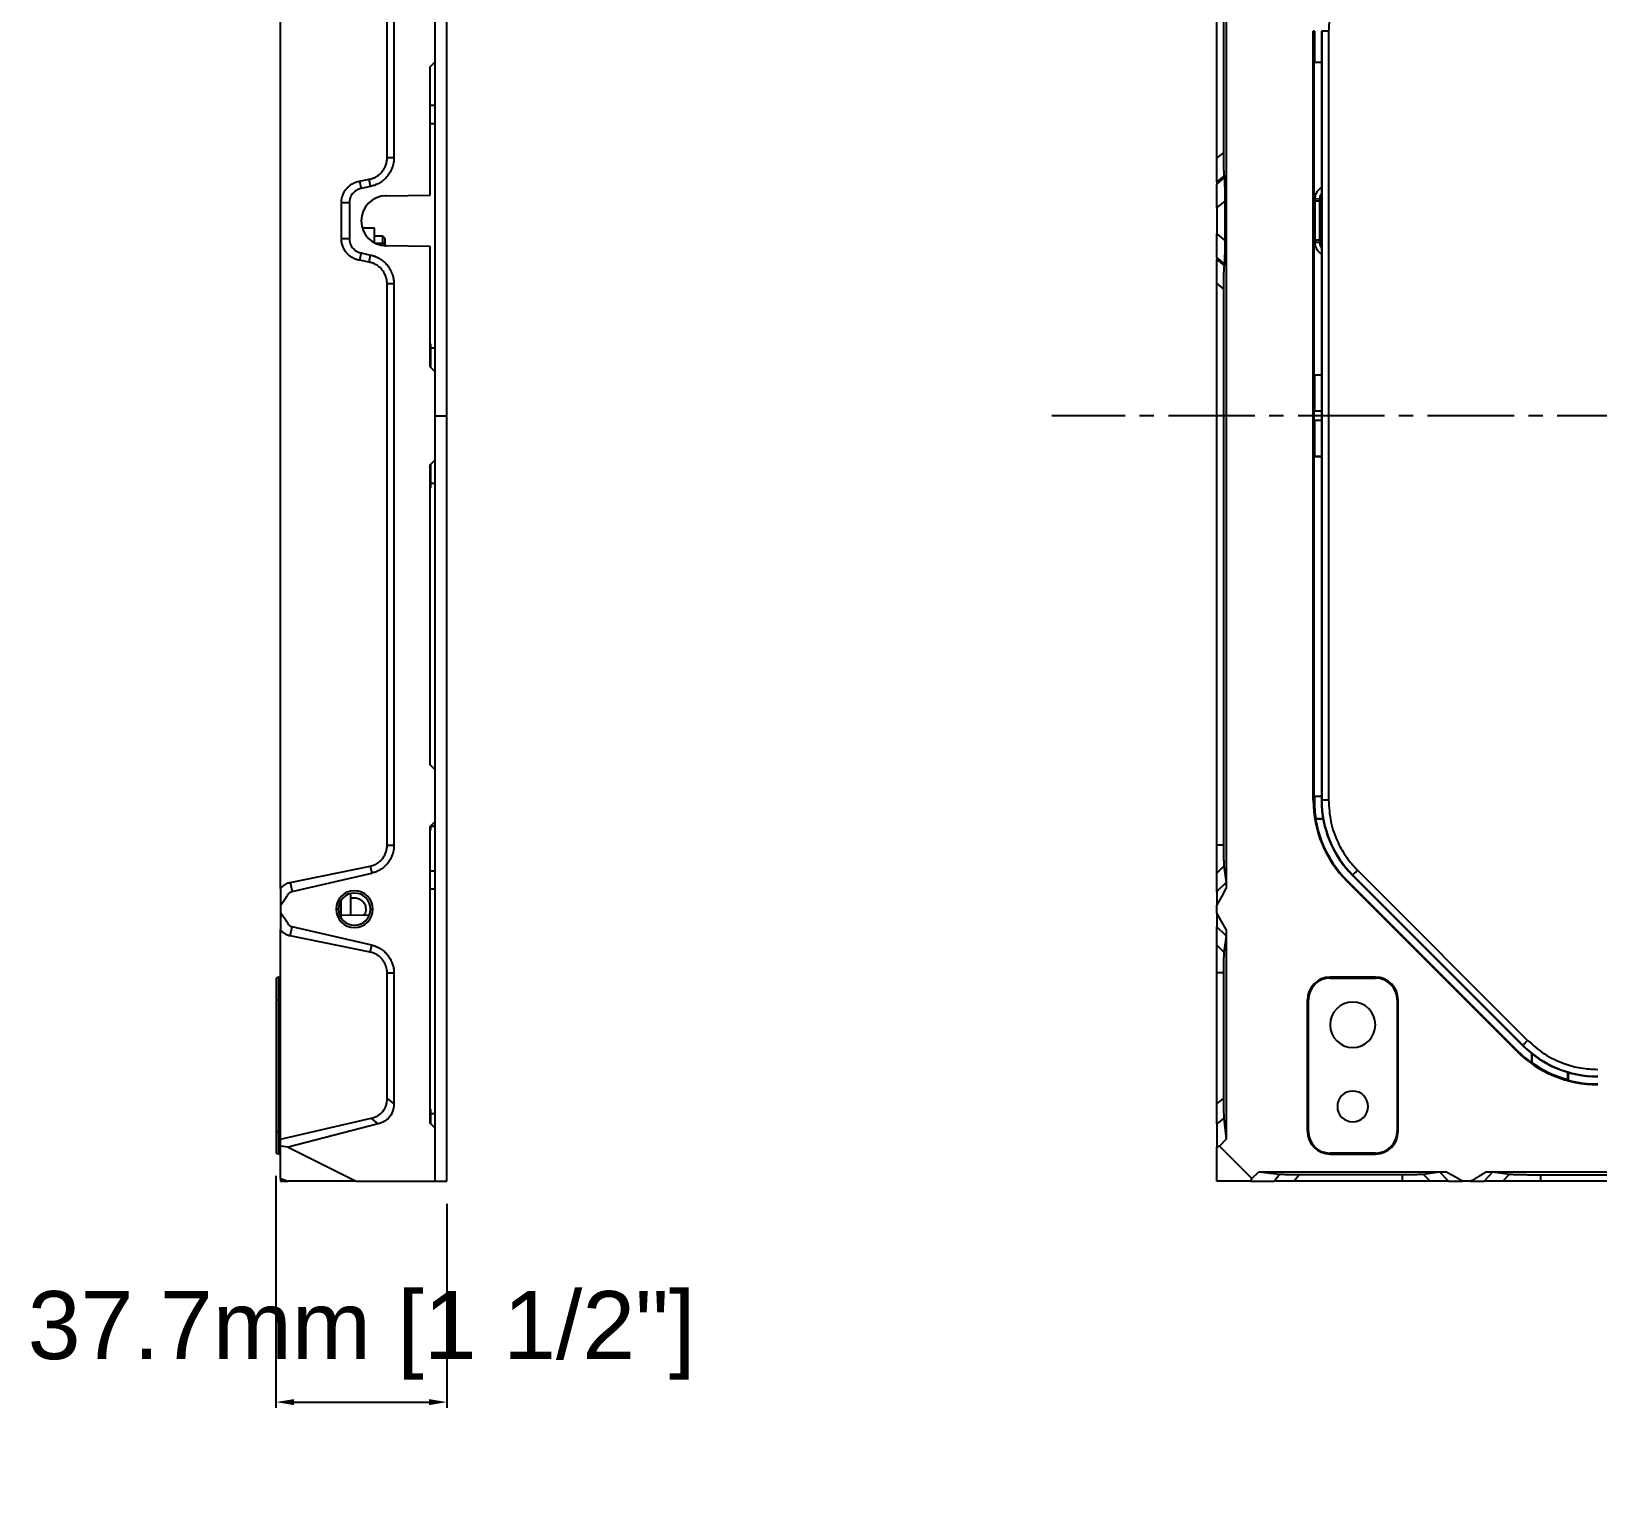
# Model space of a CAD drawing. Header units: millimetres. Extents: x 9226 to 36041, y 16031 to 21779.
# Drawn here: x 10779.2 to 11124.6, y 16845.8 to 17168.2 of the extents above; entities that cross this region are included whole.
import ezdxf

# ---------------------------------------------------------------- set-up
doc = ezdxf.new("R2010")
doc.units = ezdxf.units.MM
doc.linetypes.add('CENTER2', pattern=[28.575, 19.05, -3.175, 3.175, -3.175])
doc.styles.get("Standard").update_dxf_attribs({"font": 'arial.ttf'})
doc.dimstyles.new('ISO-15', dxfattribs={"dimtxt": 15, "dimasz": 4, "dimexe": 1.25, "dimexo": 5, "dimgap": 5, "dimtad": 1, "dimtoh": 1, "dimdec": 1, "dimdsep": 46, "dimtxsty": 'Standard', "dimcen": 2.5, "dimadec": 0, "dimazin": 0, "dimtfac": 1, "dimtdec": 1, "dimtmove": 0, "dimatfit": 3, "dimfxl": 1, "dimarcsym": 0})

# ---------------------------------------------------------------- blocks, each defined once
blk = doc.blocks.new('*U168')
at = {"color": 0, "linetype": 'CENTER2', "transparency": 16777216}
blk.add_line((243.77, 0), (-429.61, 0), dxfattribs=at)
blk = doc.blocks.new('*D290')
at = {"color": 0, "lineweight": -2, "transparency": 16777216}
for p, q in [((10833.15, 16915.89), (10833.15, 16864.75)), ((10870.85, 16909.68), (10870.85, 16864.75)), ((10837.15, 16866), (10866.85, 16866))]:
    blk.add_line(p, q, dxfattribs=at)
at = {"color": 0, "transparency": 16777216}
for points in [[(10837.15, 16866.66), (10837.15, 16865.33), (10833.15, 16866)], [(10866.85, 16866.66), (10866.85, 16865.33), (10870.85, 16866)]]:
    blk.add_solid(points, dxfattribs=at)
at = {"layer": 'Defpoints', "color": 0, "transparency": 16777216}
for p in [(10833.15, 16920.89), (10870.85, 16914.68), (10870.85, 16866)]:
    blk.add_point(p, dxfattribs=at)
at = {"color": 0, "lineweight": -3, "transparency": 16777216, "insert": (10852, 16880.71), "char_height": 15, "attachment_point": 5}
blk.add_mtext('37.7mm [1 1/2"]', dxfattribs=at)

msp = doc.modelspace()

# ---------------------------------------------------------------- linework, layer by layer
at = {"color": 7, "linetype": 'Continuous', "lineweight": -3}
for p, q in [((10868.253, 17083.426), (10868.253, 17252.176)), ((10870.853, 17083.426), (10870.853, 17252.176)), ((10834.153, 16979.205), (10834.153, 17187.646)), ((11042.669, 17187.646), (11042.669, 16979.205)), ((10857.653, 17140.347), (10857.653, 17178.11)), ((10859.153, 17178.11), (10859.153, 17140.347)), ((11040.553, 17140.191), (11040.553, 17178.11)), ((11042.053, 17178.11), (11042.053, 17141.402)), ((10868.253, 17161.476), (10868.253, 17172.876)), ((11061.853, 16998.673), (11061.853, 17168.178)), ((11062.091, 17168.178), (11061.853, 17168.178)), ((11062.091, 17168.178), (11062.091, 17161.301)), ((11063.719, 17168.178), (11063.645, 17168.178)), ((11063.645, 17168.178), (11063.645, 17131.426)), ((11065.219, 17168.178), (11063.719, 17168.178)), ((11063.719, 17168.178), (11063.719, 16998.673)), ((11065.219, 17168.178), (11065.219, 16998.673)), ((10867.153, 17160.376), (10868.253, 17161.476)), ((10867.153, 17132.095), (10867.153, 17160.376)), ((11062.003, 17161.301), (11062.003, 17092.443)), ((11063.645, 17161.301), (11062.003, 17161.301)), ((10868.253, 17151.801), (10867.153, 17151.801)), ((10868.253, 17147.801), (10867.153, 17147.801)), ((10857.653, 17140.347), (10859.153, 17140.347)), ((11040.553, 17140.191), (11042.053, 17141.402)), ((11042.166, 17136.309), (11040.553, 17135.007)), ((11042.166, 17136.309), (11042.227, 17135.864)), ((10851.549, 17135.152), (10853.665, 17135.552)), ((10851.549, 17135.152), (10851.899, 17133.529)), ((10854.003, 17133.983), (10851.899, 17133.529)), ((10854.003, 17133.983), (10853.665, 17135.552)), ((11040.553, 17134.513), (11042.227, 17135.864)), ((11040.553, 17135.007), (11040.553, 17134.513)), ((10849.325, 17130.356), (10847.561, 17130.356)), ((10847.561, 17122.495), (10847.561, 17130.356)), ((10849.325, 17130.356), (10849.325, 17122.495)), ((10857.453, 17131.926), (10857.261, 17131.922)), ((10857.453, 17131.926), (10867.153, 17132.095)), ((11042.34, 17130.771), (11040.553, 17129.329)), ((11040.553, 17129.329), (11040.553, 17123.522)), ((11042.34, 17130.771), (11042.34, 17122.08)), ((11063.252, 17131.218), (11062.252, 17131.214)), ((11062.253, 17130.718), (11062.252, 17131.214)), ((11062.253, 17122.133), (11062.253, 17130.718)), ((11063.253, 17130.718), (11062.253, 17130.718)), ((11063.252, 17131.218), (11063.253, 17130.718)), ((11063.253, 17130.718), (11063.253, 17122.133)), ((11063.358, 17121.609), (11063.358, 17131.242)), ((11063.645, 17131.426), (11063.558, 17131.252)), ((11063.558, 17131.252), (11063.558, 17121.599)), ((10847.561, 17122.495), (10849.325, 17122.495)), ((10854.903, 17124.795), (10852.186, 17124.843)), ((10854.903, 17124.717), (10852.21, 17124.764)), ((10854.903, 17124.717), (10854.903, 17124.795)), ((10854.903, 17121.552), (10854.903, 17124.717)), ((10856.703, 17123.026), (10854.903, 17123.026)), ((10857.203, 17122.526), (10856.703, 17123.026)), ((10856.703, 17121.426), (10856.703, 17123.026)), ((10857.203, 17121.426), (10857.203, 17122.526)), ((11040.553, 17123.522), (11042.34, 17122.08)), ((10851.899, 17119.322), (10851.549, 17117.699)), ((10851.899, 17119.322), (10854.003, 17118.868)), ((10853.665, 17117.299), (10854.003, 17118.868)), ((10856.703, 17120.977), (10856.703, 17121.426)), ((10857.203, 17121.426), (10856.703, 17121.426)), ((10857.203, 17120.934), (10857.203, 17121.426)), ((10857.261, 17120.929), (10857.453, 17120.926)), ((10867.153, 17120.756), (10857.453, 17120.926)), ((10867.153, 17094.226), (10867.153, 17120.756)), ((11062.252, 17121.637), (11062.253, 17122.133)), ((11063.253, 17122.133), (11062.253, 17122.133)), ((11063.558, 17121.599), (11063.645, 17121.426)), ((11063.645, 17121.426), (11063.645, 16998.673)), ((10853.665, 17117.299), (10851.549, 17117.699)), ((11042.227, 17116.987), (11040.553, 17118.338)), ((11040.553, 17118.338), (11040.553, 17117.844)), ((11040.553, 17117.844), (11042.166, 17116.542)), ((11042.227, 17116.987), (11042.166, 17116.542)), ((10857.653, 16988.741), (10857.653, 17112.504)), ((10859.153, 17112.504), (10857.653, 17112.504)), ((10859.153, 17112.504), (10859.153, 16988.741)), ((11042.053, 17111.449), (11040.553, 17112.66)), ((11040.553, 16988.741), (11040.553, 17112.66)), ((11042.053, 17111.449), (11042.053, 16988.741)), ((10867.253, 17099.301), (10867.153, 17099.301)), ((10867.253, 17094.126), (10867.253, 17099.301)), ((10868.253, 17098.301), (10867.253, 17098.301)), ((10868.253, 17093.126), (10867.153, 17094.226)), ((10868.253, 17073.726), (10868.253, 17093.126)), ((11062.091, 17092.356), (11062.003, 17092.443)), ((11062.003, 17092.443), (11063.645, 17092.443)), ((11062.091, 17092.356), (11062.091, 17084.426)), ((11063.645, 17092.356), (11062.091, 17092.356)), ((11062.003, 17084.426), (11062.003, 17082.426)), ((11063.645, 17084.426), (11062.003, 17084.426)), ((10868.253, 17083.426), (10870.853, 17083.426)), ((10868.253, 16914.676), (10868.253, 17083.426)), ((10870.853, 16914.676), (10870.853, 17083.426)), ((11062.003, 17082.426), (11063.645, 17082.426)), ((11062.091, 17082.426), (11062.091, 17074.495)), ((11062.003, 17074.408), (11062.091, 17074.495)), ((11062.003, 17074.408), (11062.003, 16999.568)), ((11063.645, 17074.408), (11062.003, 17074.408)), ((11062.091, 17074.495), (11063.645, 17074.495)), ((10867.153, 17072.626), (10868.253, 17073.726)), ((10867.153, 17006.476), (10867.153, 17072.626)), ((10867.253, 17072.551), (10867.253, 17072.726)), ((10867.253, 17067.551), (10867.253, 17072.551)), ((10867.153, 17067.551), (10867.253, 17067.551)), ((10867.253, 17068.551), (10868.253, 17068.551)), ((10868.253, 17005.376), (10867.153, 17006.476)), ((10868.253, 16993.976), (10868.253, 17005.376)), ((11061.853, 16998.673), (11062.091, 16998.673)), ((11062.091, 16999.481), (11062.003, 16999.568)), ((11062.003, 16999.568), (11063.645, 16999.568)), ((11062.091, 16999.481), (11062.091, 16998.673)), ((11063.645, 16999.481), (11062.091, 16999.481)), ((11063.719, 16998.673), (11063.645, 16998.673)), ((11065.219, 16998.673), (11063.719, 16998.673)), ((11064.014, 16994.533), (11062.348, 16994.533)), ((11062.422, 16994.62), (11063.998, 16994.62)), ((10867.153, 16992.876), (10868.253, 16993.976)), ((10867.153, 16927.476), (10867.153, 16992.876)), ((10867.153, 16992.051), (10867.253, 16992.051)), ((10867.253, 16992.051), (10867.253, 16992.976)), ((10867.253, 16992.852), (10868.253, 16992.957)), ((10867.328, 16993.051), (10868.253, 16993.051)), ((10857.653, 16988.741), (10859.153, 16988.741)), ((11042.053, 16988.741), (11040.553, 16988.741)), ((10836.257, 16980.576), (10853.908, 16984.159)), ((10853.908, 16984.159), (10854.266, 16982.602)), ((11042.151, 16984.159), (11040.553, 16982.602)), ((11042.151, 16984.159), (11042.613, 16980.576)), ((10836.257, 16980.576), (10836.719, 16978.569)), ((10836.719, 16978.569), (10854.266, 16982.602)), ((10868.253, 16983.051), (10867.153, 16983.051)), ((11040.553, 16978.569), (11040.553, 16982.602)), ((11042.613, 16980.576), (11040.553, 16978.569)), ((11069.34, 16980.96), (11069.234, 16980.854)), ((11106.731, 16943.356), (11069.234, 16980.854)), ((11069.34, 16980.96), (11106.838, 16943.463)), ((11070.501, 16982.121), (11070.554, 16982.173)), ((11070.501, 16982.121), (11107.998, 16944.623)), ((11070.554, 16982.173), (11108.051, 16944.676)), ((11071.614, 16983.234), (11109.111, 16945.736)), ((10834.153, 16979.205), (10834.153, 16975.463)), ((10849.653, 16973.309), (10849.653, 16978.134)), ((10868.253, 16979.051), (10867.153, 16979.051)), ((10834.153, 16975.463), (10834.153, 16973.888)), ((10834.153, 16973.888), (10834.153, 16970.146)), ((10846.903, 16974.676), (10846.403, 16974.676)), ((10847.453, 16976.574), (10847.453, 16972.777)), ((10854.003, 16974.676), (10854.503, 16974.676)), ((11040.553, 16973.888), (11040.553, 16975.463)), ((10836.257, 16968.775), (10836.719, 16970.783)), ((10854.266, 16966.749), (10836.719, 16970.783)), ((10853.699, 16973.238), (10847.453, 16973.347)), ((11042.613, 16968.775), (11040.553, 16970.783)), ((11040.553, 16966.749), (11040.553, 16970.783)), ((10834.153, 16923.97), (10834.153, 16970.146)), ((10853.908, 16965.192), (10836.257, 16968.775)), ((10853.908, 16965.192), (10854.266, 16966.749)), ((11042.151, 16965.192), (11040.553, 16966.749)), ((11042.613, 16968.775), (11042.151, 16965.192)), ((11042.669, 16970.146), (11042.669, 16923.97)), ((10857.653, 16960.61), (10859.153, 16960.61)), ((10857.653, 16932.938), (10857.653, 16960.61)), ((10859.153, 16960.61), (10859.153, 16931.774)), ((11042.053, 16960.61), (11040.553, 16960.61)), ((11040.553, 16931.774), (11040.553, 16960.61)), ((11042.053, 16960.61), (11042.053, 16932.938)), ((10833.153, 16959.456), (10833.153, 16954.676)), ((10833.731, 16959.639), (10834.153, 16959.676)), ((10833.731, 16959.639), (10833.731, 16954.676)), ((11075.553, 16959.676), (11065.553, 16959.676)), ((11065.553, 16959.639), (11065.553, 16959.676)), ((11065.553, 16959.639), (11075.553, 16959.639)), ((11065.553, 16959.456), (11065.553, 16959.639)), ((11065.553, 16959.456), (11075.553, 16959.456)), ((11075.553, 16959.639), (11075.553, 16959.676)), ((11075.553, 16959.456), (11075.553, 16959.639)), ((10833.153, 16954.676), (10833.731, 16954.676)), ((10833.153, 16954.676), (10833.153, 16925.676)), ((10833.731, 16954.676), (10833.731, 16925.676)), ((10833.731, 16954.676), (10834.153, 16954.676)), ((11060.553, 16954.676), (11060.553, 16925.676)), ((11060.59, 16954.676), (11060.553, 16954.676)), ((11060.59, 16925.676), (11060.59, 16954.676)), ((11060.59, 16954.676), (11060.772, 16954.676)), ((11060.772, 16925.676), (11060.772, 16954.676)), ((11080.334, 16954.676), (11080.516, 16954.676)), ((11080.334, 16954.676), (11080.334, 16925.676)), ((11080.516, 16954.676), (11080.516, 16925.676)), ((11080.516, 16954.676), (11080.553, 16954.676)), ((11080.553, 16925.676), (11080.553, 16954.676)), ((11106.838, 16943.463), (11106.731, 16943.356)), ((11108.051, 16944.676), (11107.998, 16944.623)), ((11110.035, 16940.76), (11110.035, 16942.811)), ((11110.123, 16940.805), (11110.123, 16942.742)), ((11117.983, 16937.092), (11117.983, 16938.707)), ((11118.071, 16938.682), (11118.071, 16936.978)), ((10857.653, 16932.938), (10859.153, 16931.774)), ((11040.553, 16931.774), (11042.053, 16932.938)), ((10867.253, 16930.551), (10867.153, 16930.551)), ((10867.253, 16927.376), (10867.253, 16930.551)), ((10868.253, 16929.551), (10867.253, 16929.551)), ((10833.153, 16925.676), (10833.153, 16920.895)), ((10833.153, 16925.676), (10833.731, 16925.676)), ((10833.731, 16925.676), (10833.731, 16920.712)), ((10833.731, 16925.676), (10834.153, 16925.676)), ((10834.153, 16923.97), (10854.108, 16928.558)), ((10855.701, 16927.323), (10835.831, 16922.217)), ((10855.701, 16927.323), (10854.108, 16928.558)), ((10868.253, 16926.376), (10867.153, 16927.476)), ((10868.253, 16914.676), (10868.253, 16926.376)), ((11042.146, 16928.558), (11040.553, 16927.323)), ((11040.553, 16927.323), (11040.553, 16922.217)), ((11042.146, 16928.558), (11042.669, 16923.97)), ((11060.59, 16925.676), (11060.553, 16925.676)), ((11060.59, 16925.676), (11060.772, 16925.676)), ((11080.334, 16925.676), (11080.516, 16925.676)), ((11080.516, 16925.676), (11080.553, 16925.676)), ((10834.153, 16922.433), (10834.153, 16923.97)), ((10835.831, 16922.217), (10834.153, 16922.433)), ((10834.153, 16915.302), (10834.153, 16922.433)), ((10835.831, 16922.217), (10850.853, 16914.676)), ((11041.18, 16922.433), (11040.553, 16922.217)), ((11040.553, 16914.676), (11040.553, 16922.217)), ((11042.669, 16923.97), (11041.18, 16922.433)), ((11041.18, 16922.433), (11048.311, 16915.302)), ((10833.731, 16920.712), (10834.153, 16920.676)), ((11075.553, 16920.895), (11065.553, 16920.895)), ((11065.553, 16920.712), (11065.553, 16920.895)), ((11075.553, 16920.712), (11065.553, 16920.712)), ((11065.553, 16920.712), (11065.553, 16920.676)), ((11065.553, 16920.676), (11075.553, 16920.676)), ((11075.553, 16920.712), (11075.553, 16920.895)), ((11075.553, 16920.712), (11075.553, 16920.676)), ((10834.153, 16915.302), (10835.831, 16914.676)), ((10834.153, 16915.292), (10834.153, 16914.676)), ((11048.095, 16914.676), (11048.311, 16915.302)), ((11048.311, 16915.302), (11049.848, 16916.791)), ((11049.848, 16916.791), (11091.023, 16916.791)), ((11049.848, 16916.791), (11054.436, 16916.268)), ((11053.201, 16914.676), (11054.436, 16916.268)), ((11058.815, 16916.176), (11057.652, 16914.676)), ((11058.815, 16916.176), (11081.487, 16916.176)), ((11081.487, 16914.676), (11081.487, 16916.176)), ((11086.069, 16916.274), (11089.652, 16916.736)), ((11087.627, 16914.676), (11086.069, 16916.274)), ((11091.66, 16914.676), (11089.652, 16916.736)), ((11099.548, 16914.676), (11101.454, 16916.736)), ((11100.081, 16916.791), (11186.026, 16916.791)), ((11101.454, 16916.736), (11105.105, 16916.265)), ((11103.635, 16914.676), (11105.105, 16916.265)), ((11111.966, 16916.118), (11174.141, 16916.118)), ((11111.966, 16916.118), (11111.966, 16914.676)), ((10834.153, 16914.676), (10835.656, 16914.676)), ((10850.853, 16914.676), (10835.831, 16914.676)), ((10850.853, 16914.676), (10868.253, 16914.676)), ((10868.253, 16914.676), (10870.853, 16914.676)), ((11048.095, 16914.676), (11040.553, 16914.676)), ((11048.095, 16914.676), (11053.201, 16914.676)), ((11081.487, 16914.676), (11057.652, 16914.676)), ((11091.66, 16914.676), (11087.627, 16914.676)), ((11096.536, 16914.676), (11094.765, 16914.676)), ((11103.635, 16914.676), (11099.548, 16914.676)), ((11174.141, 16914.676), (11111.966, 16914.676))]:
    msp.add_line(p, q, dxfattribs=at)
at = {"color": 8, "linetype": 'Continuous', "lineweight": -3}
msp.add_line((10856.703, 17121.426), (10855.162, 17121.426), dxfattribs=at)
at = {"color": 7, "linetype": 'Continuous', "lineweight": -3, "flags": 128}
for points in [[(11063.252, 17121.633), (11062.692, 17121.635), (11062.252, 17121.637)], [(11062.422, 16994.62), (11062.38, 16994.571), (11062.348, 16994.533)], [(11070.554, 16982.173), (11070.579, 16982.198), (11070.642, 16982.262), (11070.742, 16982.362), (11070.874, 16982.494), (11071.033, 16982.653), (11071.214, 16982.834), (11071.41, 16983.03), (11071.614, 16983.234)], [(11040.553, 16975.463), (11041.738, 16977.559), (11042.669, 16979.205)], [(11042.669, 16970.146), (11041.484, 16972.241), (11040.553, 16973.888)], [(11109.111, 16945.736), (11108.908, 16945.533), (11108.712, 16945.337), (11108.531, 16945.156), (11108.371, 16944.996), (11108.239, 16944.864), (11108.14, 16944.764), (11108.076, 16944.701), (11108.051, 16944.676)], [(11110.123, 16940.805), (11110.074, 16940.78), (11110.035, 16940.76)], [(11094.765, 16914.676), (11092.67, 16915.86), (11091.023, 16916.791)]]:
    msp.add_lwpolyline(points, dxfattribs=at)
at = {"color": 7, "linetype": 'Continuous', "lineweight": -3}
for centre, radius, start, end in [((10857.453, 17126.426), 5.5, 90, 270), ((11087.053, 16998.673), 25.2, 180, 225), ((11087.053, 16998.673), 24.963, 180, 189.34325), ((11087.053, 16998.673), 23.408, 180, 225), ((11087.053, 16998.673), 23.334, 180, 225), ((11087.053, 16998.673), 25.05, 189.51281, 225), ((10850.453, 16974.676), 4.05, 0, 180), ((10850.453, 16974.676), 3.55, 0, 180), ((10850.453, 16974.676), 4.05, 180, 0), ((10850.453, 16974.676), 3.55, 180, 0), ((10833.853, 16958.244), 1.4, 95, 120), ((11065.553, 16954.676), 5, 90, 180), ((11065.553, 16954.676), 4.963, 90, 180), ((11065.553, 16954.676), 4.781, 90, 180), ((11075.553, 16954.676), 5, 0, 90), ((11075.553, 16954.676), 4.963, 0, 90), ((11075.553, 16954.676), 4.781, 0, 90), ((11070.553, 16949.176), 5, 0, 180), ((11070.553, 16949.176), 5, 180, 0), ((11124.551, 16961.176), 25.2, 225, 270), ((11124.551, 16961.176), 25.05, 225, 234.58783), ((11124.551, 16961.176), 23.408, 225, 270), ((11124.551, 16961.176), 23.334, 225, 270), ((11124.551, 16961.176), 24.963, 234.69116, 254.74671), ((11124.551, 16961.176), 25.05, 255.00798, 270), ((11070.553, 16931.176), 3.4, 0, 180), ((11070.553, 16931.176), 3.4, 180, 0), ((11065.553, 16925.676), 5, 180, 270), ((11065.553, 16925.676), 4.963, 180, 270), ((11065.553, 16925.676), 4.781, 180, 270), ((11075.553, 16925.676), 4.781, 270, 0), ((11075.553, 16925.676), 4.963, 270, 0), ((11075.553, 16925.676), 5, 270, 0), ((10833.853, 16922.107), 1.4, 240, 265)]:
    msp.add_arc(centre, radius, start, end, dxfattribs=at)
for points, knots in [([(11071.614, 17183.617), (11070.561, 17182.423), (11068.436, 17180.014), (11066.507, 17175.932), (11065.404, 17171.936), (11065.28, 17169.424), (11065.219, 17168.178)], [0, 0, 0, 0, 0.2778339, 0.5604593, 0.7821008, 1, 1, 1, 1]), ([(10853.665, 17135.552), (10853.735, 17135.566), (10853.874, 17135.594), (10854.079, 17135.647), (10854.282, 17135.708), (10854.482, 17135.778), (10854.678, 17135.856), (10854.871, 17135.943), (10855.062, 17136.038), (10855.433, 17136.244), (10855.954, 17136.609), (10856.55, 17137.209), (10857.033, 17137.904), (10857.327, 17138.548), (10857.496, 17139.088), (10857.586, 17139.502), (10857.643, 17139.923), (10857.65, 17140.205), (10857.653, 17140.347)], [0, 0, 0, 0, 0.0315381, 0.0629144, 0.0941856, 0.1254092, 0.1566431, 0.1879449, 0.2193719, 0.2509807, 0.3760659, 0.5001656, 0.6241283, 0.7492609, 0.8122202, 0.8746823, 0.9371184, 1, 1, 1, 1]), ([(10859.153, 17140.347), (10859.152, 17140.265), (10859.151, 17140.099), (10859.136, 17139.853), (10859.113, 17139.607), (10859.081, 17139.364), (10859.04, 17139.122), (10858.99, 17138.881), (10858.93, 17138.643), (10858.861, 17138.406), (10858.694, 17137.899), (10858.357, 17137.148), (10857.734, 17136.231), (10856.966, 17135.431), (10856.249, 17134.907), (10855.67, 17134.579), (10855.271, 17134.387), (10854.86, 17134.224), (10854.437, 17134.086), (10854.148, 17134.018), (10854.003, 17133.983)], [0, 0, 0, 0, 0.0280508, 0.0559573, 0.0837585, 0.1114939, 0.1392033, 0.1669266, 0.1947035, 0.2225737, 0.2505763, 0.375454, 0.5000379, 0.6244328, 0.7493997, 0.7996059, 0.8495402, 0.8994315, 0.9495092, 1, 1, 1, 1]), ([(11040.553, 17135.007), (11040.553, 17135.211), (11040.553, 17135.609), (11040.553, 17136.971), (11040.553, 17138.57), (11040.553, 17139.642), (11040.553, 17140.191)], [0, 0, 0, 0, 0.28569306, 0.55737227, 0.77348863, 1, 1, 1, 1]), ([(11042.053, 17141.402), (11042.055, 17140.709), (11042.058, 17139.355), (11042.086, 17137.736), (11042.124, 17136.721), (11042.151, 17136.449), (11042.166, 17136.309)], [0, 0, 0, 0, 0.283668, 0.5536496, 0.7704665, 1, 1, 1, 1]), ([(10847.561, 17130.356), (10847.562, 17130.427), (10847.563, 17130.569), (10847.577, 17130.781), (10847.6, 17130.991), (10847.632, 17131.2), (10847.672, 17131.408), (10847.722, 17131.613), (10847.781, 17131.818), (10847.916, 17132.219), (10848.18, 17132.799), (10848.664, 17133.493), (10849.26, 17134.095), (10849.839, 17134.501), (10850.339, 17134.765), (10850.729, 17134.93), (10851.133, 17135.063), (10851.41, 17135.122), (10851.549, 17135.152)], [0, 0, 0, 0, 0.0315239, 0.0628785, 0.0941218, 0.1253124, 0.1565094, 0.1877715, 0.2191575, 0.2507251, 0.3756434, 0.4999278, 0.6239898, 0.7491098, 0.8119519, 0.8744067, 0.936936, 1, 1, 1, 1]), ([(10851.899, 17133.529), (10851.839, 17133.515), (10851.72, 17133.488), (10851.545, 17133.433), (10851.372, 17133.37), (10851.203, 17133.297), (10851.037, 17133.214), (10850.767, 17133.061), (10850.417, 17132.808), (10850.032, 17132.414), (10849.723, 17131.956), (10849.523, 17131.505), (10849.402, 17131.089), (10849.337, 17130.724), (10849.329, 17130.479), (10849.325, 17130.356)], [0, 0, 0, 0, 0.0415579, 0.0830308, 0.1245488, 0.1662415, 0.208237, 0.2506606, 0.3766107, 0.4999741, 0.6230829, 0.7492469, 0.8335803, 0.9168085, 1, 1, 1, 1]), ([(11040.553, 17129.329), (11040.553, 17130.024), (11040.553, 17131.38), (11040.553, 17133.015), (11040.553, 17134.064), (11040.553, 17134.361), (11040.553, 17134.513)], [0, 0, 0, 0, 0.285693, 0.5573724, 0.7734885, 1, 1, 1, 1]), ([(11042.227, 17135.864), (11042.244, 17135.743), (11042.26, 17135.539), (11042.288, 17134.96), (11042.3, 17134.585), (11042.32, 17133.69), (11042.328, 17133.169), (11042.337, 17132.029), (11042.34, 17131.41), (11042.34, 17130.771)], [0, 0, 0, 0, 0.25, 0.25, 0.5, 0.5, 0.75, 0.75, 1, 1, 1, 1]), ([(11062.252, 17131.214), (11062.274, 17131.499), (11062.319, 17132.071), (11062.696, 17132.85), (11063.147, 17133.427), (11063.518, 17133.649), (11063.645, 17133.724)], [0, 0, 0, 0, 0.28385533, 0.56888446, 0.85343473, 1, 1, 1, 1]), ([(11063.645, 17132.386), (11063.608, 17132.343), (11063.454, 17132.16), (11063.298, 17131.757), (11063.267, 17131.397), (11063.252, 17131.218)], [0, 0, 0, 0, 0.1351919, 0.5699907, 1, 1, 1, 1]), ([(11063.358, 17131.242), (11063.386, 17131.242), (11063.444, 17131.243), (11063.511, 17131.245), (11063.55, 17131.249), (11063.556, 17131.251), (11063.558, 17131.252)], [0, 0, 0, 0, 0.2704461, 0.5621073, 0.7892688, 1, 1, 1, 1]), ([(10851.549, 17117.699), (10851.479, 17117.713), (10851.34, 17117.741), (10851.134, 17117.795), (10850.931, 17117.855), (10850.732, 17117.925), (10850.535, 17118.003), (10850.342, 17118.09), (10850.153, 17118.185), (10849.782, 17118.39), (10849.261, 17118.755), (10848.665, 17119.356), (10848.181, 17120.051), (10847.886, 17120.695), (10847.718, 17121.235), (10847.627, 17121.649), (10847.571, 17122.07), (10847.564, 17122.353), (10847.561, 17122.495)], [0, 0, 0, 0, 0.0315914, 0.0629975, 0.0942748, 0.1254805, 0.1566719, 0.1879066, 0.2192421, 0.2507351, 0.3756303, 0.4999462, 0.624169, 0.749276, 0.8121212, 0.8745427, 0.937012, 1, 1, 1, 1]), ([(10849.325, 17122.495), (10849.326, 17122.434), (10849.328, 17122.312), (10849.344, 17122.129), (10849.37, 17121.947), (10849.406, 17121.766), (10849.453, 17121.586), (10849.548, 17121.291), (10849.723, 17120.896), (10850.031, 17120.439), (10850.416, 17120.043), (10850.817, 17119.755), (10851.199, 17119.551), (10851.542, 17119.411), (10851.78, 17119.352), (10851.899, 17119.322)], [0, 0, 0, 0, 0.0415221, 0.0829664, 0.1244673, 0.1661586, 0.2081722, 0.2506371, 0.3765588, 0.5000032, 0.6230759, 0.7493082, 0.8335513, 0.9167701, 1, 1, 1, 1]), ([(11040.553, 17118.338), (11040.553, 17118.542), (11040.553, 17118.939), (11040.553, 17120.302), (11040.553, 17121.9), (11040.553, 17122.973), (11040.553, 17123.522)], [0, 0, 0, 0, 0.2856929, 0.5573723, 0.7734882, 1, 1, 1, 1]), ([(10854.003, 17118.868), (10854.084, 17118.849), (10854.245, 17118.813), (10854.484, 17118.747), (10854.719, 17118.673), (10854.95, 17118.591), (10855.178, 17118.499), (10855.403, 17118.4), (10855.624, 17118.292), (10855.841, 17118.175), (10856.301, 17117.906), (10856.965, 17117.42), (10857.733, 17116.621), (10858.357, 17115.704), (10858.721, 17114.892), (10858.92, 17114.258), (10859.025, 17113.827), (10859.099, 17113.391), (10859.145, 17112.949), (10859.15, 17112.653), (10859.153, 17112.504)], [0, 0, 0, 0, 0.0280757, 0.0560016, 0.0838161, 0.1115579, 0.1392662, 0.1669801, 0.194739, 0.2225819, 0.2505474, 0.3753906, 0.4999626, 0.6244255, 0.7494284, 0.7996663, 0.8496103, 0.8994924, 0.9495455, 1, 1, 1, 1]), ([(11042.34, 17122.08), (11042.34, 17121.441), (11042.337, 17120.822), (11042.328, 17119.682), (11042.32, 17119.161), (11042.3, 17118.266), (11042.288, 17117.891), (11042.26, 17117.312), (11042.244, 17117.108), (11042.227, 17116.987)], [0, 0, 0, 0, 0.25, 0.25, 0.5, 0.5, 0.75, 0.75, 1, 1, 1, 1]), ([(11063.645, 17119.125), (11063.525, 17119.196), (11063.157, 17119.414), (11062.704, 17119.986), (11062.321, 17120.771), (11062.275, 17121.349), (11062.252, 17121.637)], [0, 0, 0, 0, 0.1388464, 0.4258691, 0.7129556, 1, 1, 1, 1]), ([(11063.252, 17121.633), (11063.267, 17121.454), (11063.298, 17121.094), (11063.454, 17120.69), (11063.608, 17120.508), (11063.645, 17120.464)], [0, 0, 0, 0, 0.4298438, 0.864231, 1, 1, 1, 1]), ([(11063.558, 17121.599), (11063.554, 17121.6), (11063.546, 17121.603), (11063.491, 17121.607), (11063.425, 17121.609), (11063.38, 17121.609), (11063.358, 17121.609)], [0, 0, 0, 0, 0.2707479, 0.5626041, 0.7895571, 1, 1, 1, 1]), ([(10857.653, 17112.504), (10857.652, 17112.575), (10857.651, 17112.716), (10857.636, 17112.928), (10857.614, 17113.138), (10857.582, 17113.347), (10857.541, 17113.555), (10857.491, 17113.761), (10857.432, 17113.966), (10857.297, 17114.368), (10857.032, 17114.948), (10856.549, 17115.642), (10855.954, 17116.242), (10855.374, 17116.648), (10854.875, 17116.912), (10854.484, 17117.077), (10854.081, 17117.21), (10853.804, 17117.27), (10853.665, 17117.299)], [0, 0, 0, 0, 0.031472, 0.0627972, 0.0940342, 0.1252421, 0.15648, 0.1878071, 0.2192818, 0.2509618, 0.3760706, 0.5001362, 0.6239472, 0.7490886, 0.8120465, 0.8745437, 0.9370411, 1, 1, 1, 1]), ([(11040.553, 17112.66), (11040.553, 17113.355), (11040.553, 17114.711), (11040.553, 17116.345), (11040.553, 17117.395), (11040.553, 17117.692), (11040.553, 17117.844)], [0, 0, 0, 0, 0.2856928, 0.5573724, 0.7734885, 1, 1, 1, 1]), ([(11042.166, 17116.542), (11042.148, 17116.354), (11042.113, 17115.99), (11042.076, 17114.657), (11042.056, 17113.067), (11042.054, 17111.997), (11042.053, 17111.449)], [0, 0, 0, 0, 0.2891233, 0.5605599, 0.774996, 1, 1, 1, 1]), ([(11065.219, 16998.673), (11065.318, 16997.084), (11065.52, 16993.878), (11067.042, 16989.628), (11069.087, 16986.022), (11070.776, 16984.158), (11071.614, 16983.234)], [0, 0, 0, 0, 0.2778349, 0.5604596, 0.7821015, 1, 1, 1, 1]), ([(10853.908, 16984.159), (10853.973, 16984.173), (10854.104, 16984.201), (10854.297, 16984.254), (10854.487, 16984.315), (10854.675, 16984.383), (10854.859, 16984.46), (10855.041, 16984.545), (10855.219, 16984.638), (10855.567, 16984.838), (10856.057, 16985.192), (10856.615, 16985.768), (10857.069, 16986.43), (10857.346, 16987.041), (10857.505, 16987.552), (10857.59, 16987.943), (10857.643, 16988.341), (10857.65, 16988.607), (10857.653, 16988.741)], [0, 0, 0, 0, 0.0313692, 0.0626035, 0.0937606, 0.1248988, 0.1560763, 0.1873514, 0.2187814, 0.2504233, 0.3754904, 0.5002025, 0.6246838, 0.7497704, 0.8126763, 0.87504, 0.9373258, 1, 1, 1, 1]), ([(10859.153, 16988.741), (10859.152, 16988.662), (10859.151, 16988.505), (10859.137, 16988.269), (10859.115, 16988.036), (10859.085, 16987.803), (10859.046, 16987.572), (10858.998, 16987.342), (10858.941, 16987.114), (10858.876, 16986.887), (10858.716, 16986.403), (10858.396, 16985.682), (10857.805, 16984.8), (10857.077, 16984.025), (10856.397, 16983.514), (10855.848, 16983.193), (10855.469, 16983.004), (10855.079, 16982.842), (10854.678, 16982.705), (10854.403, 16982.636), (10854.266, 16982.602)], [0, 0, 0, 0, 0.0279561, 0.0557813, 0.0835141, 0.1111935, 0.1388588, 0.1665491, 0.1943037, 0.2221614, 0.2501607, 0.375032, 0.5000082, 0.6248422, 0.7498408, 0.8000855, 0.849995, 0.8997977, 0.9497234, 1, 1, 1, 1]), ([(11040.553, 16982.602), (11040.553, 16982.62), (11040.553, 16982.657), (11040.553, 16982.723), (11040.553, 16982.797), (11040.553, 16982.878), (11040.553, 16982.968), (11040.553, 16983.067), (11040.553, 16983.173), (11040.553, 16983.288), (11040.553, 16983.552), (11040.553, 16984.025), (11040.553, 16984.799), (11040.553, 16985.682), (11040.553, 16986.46), (11040.553, 16987.066), (11040.553, 16987.478), (11040.553, 16987.895), (11040.553, 16988.316), (11040.553, 16988.599), (11040.553, 16988.741)], [0, 0, 0, 0, 0.027944, 0.0557601, 0.0834869, 0.1111636, 0.1388295, 0.1665238, 0.1942858, 0.2221545, 0.2501682, 0.3750481, 0.5000251, 0.6248208, 0.7498149, 0.8000557, 0.8499661, 0.8997743, 0.9497097, 1, 1, 1, 1]), ([(11042.053, 16988.741), (11042.053, 16988.674), (11042.053, 16988.541), (11042.054, 16988.341), (11042.054, 16988.142), (11042.055, 16987.945), (11042.056, 16987.749), (11042.057, 16987.554), (11042.059, 16987.36), (11042.062, 16986.979), (11042.068, 16986.429), (11042.08, 16985.767), (11042.095, 16985.191), (11042.109, 16984.798), (11042.121, 16984.541), (11042.131, 16984.38), (11042.141, 16984.248), (11042.148, 16984.189), (11042.151, 16984.159)], [0, 0, 0, 0, 0.0313639, 0.062594, 0.0937484, 0.1248854, 0.1560634, 0.1873407, 0.2187748, 0.2504225, 0.3754903, 0.5002003, 0.6246679, 0.7497563, 0.8126623, 0.8750288, 0.9373195, 1, 1, 1, 1]), ([(10834.153, 16979.205), (10834.189, 16979.254), (10834.26, 16979.352), (10834.378, 16979.491), (10834.502, 16979.624), (10834.634, 16979.75), (10834.773, 16979.869), (10834.919, 16979.982), (10835.111, 16980.115), (10835.351, 16980.257), (10835.644, 16980.394), (10835.946, 16980.504), (10836.153, 16980.552), (10836.257, 16980.576)], [0, 0, 0, 0, 0.0707591, 0.1413361, 0.2119424, 0.2827893, 0.3540861, 0.4260378, 0.4988442, 0.6260874, 0.751275, 0.8755299, 1, 1, 1, 1]), ([(11042.613, 16980.576), (11042.615, 16980.563), (11042.618, 16980.538), (11042.623, 16980.486), (11042.627, 16980.426), (11042.632, 16980.357), (11042.636, 16980.278), (11042.64, 16980.189), (11042.645, 16980.066), (11042.651, 16979.904), (11042.658, 16979.692), (11042.663, 16979.461), (11042.667, 16979.29), (11042.669, 16979.205)], [0, 0, 0, 0, 0.0706265, 0.1411173, 0.2116847, 0.2825402, 0.3538929, 0.4259475, 0.4989028, 0.6263685, 0.7516211, 0.8757814, 1, 1, 1, 1]), ([(10834.153, 16975.463), (10834.377, 16975.79), (10834.8, 16976.406), (10835.333, 16977.189), (10835.756, 16977.806), (10836.007, 16978.178), (10836.232, 16978.349), (10836.315, 16978.414), (10836.41, 16978.468), (10836.498, 16978.5), (10836.605, 16978.539), (10836.673, 16978.557), (10836.719, 16978.569)], [0, 0, 0, 0, 0.289629, 0.546849, 0.6914899, 0.839411, 0.8686776, 0.8977948, 0.9162387, 0.9485969, 0.9657607, 1, 1, 1, 1]), ([(10849.653, 16977.042), (10849.919, 16977.105), (10850.453, 16977.233), (10851.266, 16977.083), (10851.957, 16976.72), (10852.522, 16976.151), (10852.889, 16975.447), (10852.933, 16974.912), (10852.953, 16974.676)], [0, 0, 0, 0, 0.1717856, 0.3458927, 0.5110599, 0.660822, 0.8502498, 1, 1, 1, 1]), ([(11040.553, 16978.569), (11040.557, 16978.531), (11040.561, 16978.454), (11040.564, 16978.293), (11040.565, 16978.231), (11040.566, 16978.094), (11040.565, 16978.017), (11040.564, 16977.634), (11040.56, 16976.746), (11040.556, 16975.951), (11040.553, 16975.463)], [0, 0, 0, 0, 0.125, 0.125, 0.1875, 0.1875, 0.25, 0.25, 0.5, 1, 1, 1, 1]), ([(10836.719, 16970.783), (10836.535, 16970.82), (10836.362, 16970.897), (10836.136, 16971.058), (10836.066, 16971.12), (10835.941, 16971.257), (10835.888, 16971.334), (10835.628, 16971.717), (10835.024, 16972.605), (10834.485, 16973.4), (10834.153, 16973.888)], [0, 0, 0, 0, 0.125, 0.125, 0.1875, 0.1875, 0.25, 0.25, 0.5, 1, 1, 1, 1]), ([(10852.953, 16974.676), (10852.937, 16974.437), (10852.902, 16973.928), (10852.636, 16973.491), (10852.495, 16973.259)], [0, 0, 0, 0, 0.4688224, 1, 1, 1, 1]), ([(11040.553, 16973.888), (11040.553, 16973.561), (11040.553, 16972.945), (11040.555, 16972.162), (11040.557, 16971.545), (11040.554, 16971.173), (11040.552, 16971.002), (11040.561, 16970.937), (11040.562, 16970.883), (11040.555, 16970.851), (11040.553, 16970.812), (11040.553, 16970.794), (11040.553, 16970.783)], [0, 0, 0, 0, 0.289629, 0.546849, 0.6914899, 0.839411, 0.8686776, 0.8977948, 0.9162387, 0.9485969, 0.9657607, 1, 1, 1, 1]), ([(10836.257, 16968.775), (10836.198, 16968.788), (10836.08, 16968.813), (10835.906, 16968.865), (10835.734, 16968.925), (10835.566, 16968.994), (10835.4, 16969.073), (10835.238, 16969.162), (10835.039, 16969.285), (10834.811, 16969.447), (10834.567, 16969.659), (10834.345, 16969.89), (10834.217, 16970.061), (10834.153, 16970.146)], [0, 0, 0, 0, 0.0706265, 0.1411173, 0.2116847, 0.2825402, 0.3538929, 0.4259475, 0.4989028, 0.6263685, 0.7516211, 0.8757814, 1, 1, 1, 1]), ([(10854.266, 16966.749), (10854.342, 16966.731), (10854.495, 16966.694), (10854.722, 16966.628), (10854.945, 16966.554), (10855.164, 16966.473), (10855.381, 16966.383), (10855.594, 16966.284), (10855.804, 16966.178), (10856.01, 16966.063), (10856.447, 16965.799), (10857.077, 16965.326), (10857.805, 16964.552), (10858.396, 16963.669), (10858.742, 16962.891), (10858.932, 16962.285), (10859.031, 16961.873), (10859.101, 16961.456), (10859.145, 16961.035), (10859.15, 16960.752), (10859.153, 16960.61)], [0, 0, 0, 0, 0.027944, 0.0557601, 0.0834869, 0.1111636, 0.1388295, 0.1665238, 0.1942858, 0.2221545, 0.2501682, 0.3750481, 0.5000251, 0.6248208, 0.7498149, 0.8000557, 0.8499661, 0.8997743, 0.9497097, 1, 1, 1, 1]), ([(11040.553, 16960.61), (11040.553, 16960.689), (11040.553, 16960.846), (11040.553, 16961.082), (11040.553, 16961.315), (11040.553, 16961.548), (11040.553, 16961.779), (11040.553, 16962.009), (11040.553, 16962.237), (11040.553, 16962.464), (11040.553, 16962.948), (11040.553, 16963.669), (11040.553, 16964.551), (11040.553, 16965.326), (11040.553, 16965.837), (11040.553, 16966.158), (11040.553, 16966.347), (11040.553, 16966.509), (11040.553, 16966.646), (11040.553, 16966.715), (11040.553, 16966.749)], [0, 0, 0, 0, 0.0279561, 0.0557813, 0.0835141, 0.1111935, 0.1388588, 0.1665491, 0.1943037, 0.2221614, 0.2501607, 0.375032, 0.5000082, 0.6248422, 0.7498408, 0.8000855, 0.849995, 0.8997977, 0.9497234, 1, 1, 1, 1]), ([(11042.669, 16970.146), (11042.668, 16970.097), (11042.666, 16969.999), (11042.663, 16969.86), (11042.659, 16969.727), (11042.656, 16969.601), (11042.652, 16969.482), (11042.648, 16969.369), (11042.643, 16969.236), (11042.637, 16969.094), (11042.629, 16968.957), (11042.622, 16968.847), (11042.616, 16968.799), (11042.613, 16968.775)], [0, 0, 0, 0, 0.0707591, 0.1413361, 0.2119424, 0.2827893, 0.3540861, 0.4260378, 0.4988442, 0.6260874, 0.751275, 0.8755299, 1, 1, 1, 1]), ([(10857.653, 16960.61), (10857.652, 16960.677), (10857.651, 16960.81), (10857.637, 16961.01), (10857.616, 16961.209), (10857.586, 16961.406), (10857.548, 16961.602), (10857.501, 16961.797), (10857.445, 16961.991), (10857.318, 16962.372), (10857.068, 16962.922), (10856.614, 16963.584), (10856.056, 16964.16), (10855.512, 16964.553), (10855.044, 16964.81), (10854.677, 16964.972), (10854.298, 16965.103), (10854.038, 16965.162), (10853.908, 16965.192)], [0, 0, 0, 0, 0.03136385, 0.06259403, 0.09374844, 0.12488543, 0.15606344, 0.18734066, 0.21877476, 0.25042253, 0.37549029, 0.50020027, 0.62466786, 0.74975631, 0.81266227, 0.87502877, 0.93731955, 1, 1, 1, 1]), ([(11042.151, 16965.192), (11042.15, 16965.178), (11042.146, 16965.15), (11042.141, 16965.097), (11042.136, 16965.036), (11042.131, 16964.968), (11042.126, 16964.891), (11042.122, 16964.806), (11042.117, 16964.713), (11042.108, 16964.513), (11042.095, 16964.159), (11042.08, 16963.583), (11042.068, 16962.921), (11042.061, 16962.31), (11042.057, 16961.799), (11042.055, 16961.408), (11042.053, 16961.01), (11042.053, 16960.744), (11042.053, 16960.61)], [0, 0, 0, 0, 0.0313692, 0.0626035, 0.0937606, 0.1248988, 0.1560763, 0.1873514, 0.2187814, 0.2504233, 0.3754904, 0.5002025, 0.6246838, 0.7497704, 0.8126763, 0.87504, 0.9373258, 1, 1, 1, 1]), ([(11109.111, 16945.736), (11110.306, 16944.683), (11112.715, 16942.559), (11116.797, 16940.63), (11120.793, 16939.526), (11123.305, 16939.402), (11124.551, 16939.341)], [0, 0, 0, 0, 0.2778344, 0.5604596, 0.7821006, 1, 1, 1, 1]), ([(10854.108, 16928.558), (10854.64, 16928.681), (10855.14, 16928.871), (10856.025, 16929.386), (10856.41, 16929.712), (10857.032, 16930.48), (10857.268, 16930.922), (10857.578, 16931.883), (10857.653, 16932.402), (10857.653, 16932.938)], [0, 0, 0, 0, 0.25, 0.25, 0.5, 0.5, 0.75, 0.75, 1, 1, 1, 1]), ([(11042.053, 16932.938), (11042.053, 16932.402), (11042.055, 16931.883), (11042.063, 16930.922), (11042.069, 16930.48), (11042.086, 16929.712), (11042.096, 16929.386), (11042.119, 16928.871), (11042.132, 16928.681), (11042.146, 16928.558)], [0, 0, 0, 0, 0.25, 0.25, 0.5, 0.5, 0.75, 0.75, 1, 1, 1, 1]), ([(10859.153, 16931.774), (10859.105, 16931.191), (10859.01, 16930.051), (10858.155, 16928.666), (10856.997, 16927.749), (10856.139, 16927.467), (10855.701, 16927.323)], [0, 0, 0, 0, 0.285212, 0.5575783, 0.7740111, 1, 1, 1, 1]), ([(11040.553, 16927.323), (11040.553, 16927.515), (11040.553, 16927.891), (11040.553, 16929.063), (11040.553, 16930.412), (11040.553, 16931.314), (11040.553, 16931.774)], [0, 0, 0, 0, 0.2852119, 0.5575798, 0.7740106, 1, 1, 1, 1]), ([(11054.436, 16916.268), (11054.615, 16916.254), (11054.964, 16916.225), (11056.114, 16916.194), (11057.456, 16916.178), (11058.356, 16916.176), (11058.815, 16916.176)], [0, 0, 0, 0, 0.2884448, 0.5605721, 0.7754282, 1, 1, 1, 1]), ([(11081.487, 16916.176), (11081.554, 16916.176), (11081.688, 16916.176), (11081.888, 16916.176), (11082.086, 16916.176), (11082.284, 16916.177), (11082.48, 16916.178), (11082.675, 16916.18), (11082.868, 16916.181), (11083.249, 16916.184), (11083.799, 16916.191), (11084.461, 16916.203), (11085.038, 16916.217), (11085.431, 16916.232), (11085.688, 16916.244), (11085.849, 16916.253), (11085.98, 16916.263), (11086.04, 16916.27), (11086.069, 16916.274)], [0, 0, 0, 0, 0.03136385, 0.06259403, 0.09374844, 0.12488543, 0.15606344, 0.18734066, 0.21877476, 0.25042253, 0.37549029, 0.50020027, 0.62466786, 0.74975631, 0.81266227, 0.87502877, 0.93731955, 1, 1, 1, 1]), ([(11089.652, 16916.736), (11089.665, 16916.737), (11089.691, 16916.74), (11089.742, 16916.745), (11089.802, 16916.749), (11089.872, 16916.754), (11089.951, 16916.758), (11090.04, 16916.762), (11090.162, 16916.768), (11090.325, 16916.774), (11090.537, 16916.78), (11090.768, 16916.786), (11090.938, 16916.789), (11091.023, 16916.791)], [0, 0, 0, 0, 0.0706265, 0.1411173, 0.2116847, 0.2825402, 0.3538929, 0.4259475, 0.4989028, 0.6263685, 0.7516211, 0.8757814, 1, 1, 1, 1]), ([(11100.081, 16916.791), (11099.929, 16916.7), (11099.384, 16916.373), (11098.201, 16915.67), (11097.172, 16915.055), (11096.536, 16914.676)], [0, 0, 0, 0, 0.1283816, 0.4619643, 1, 1, 1, 1]), ([(11100.081, 16916.791), (11100.137, 16916.79), (11100.247, 16916.788), (11100.403, 16916.784), (11100.549, 16916.78), (11100.685, 16916.777), (11100.811, 16916.773), (11100.927, 16916.769), (11101.033, 16916.764), (11101.128, 16916.76), (11101.214, 16916.755), (11101.29, 16916.751), (11101.355, 16916.746), (11101.411, 16916.741), (11101.44, 16916.738), (11101.454, 16916.736)], [0, 0, 0, 0, 0.0813036, 0.160977, 0.2392435, 0.3163386, 0.3925089, 0.4680099, 0.5431038, 0.6180574, 0.6931388, 0.7686148, 0.8447478, 0.9217939, 1, 1, 1, 1]), ([(11105.105, 16916.265), (11105.124, 16916.262), (11105.162, 16916.258), (11105.23, 16916.251), (11105.308, 16916.244), (11105.395, 16916.238), (11105.491, 16916.231), (11105.597, 16916.225), (11105.712, 16916.219), (11105.837, 16916.213), (11106.126, 16916.199), (11106.65, 16916.181), (11107.514, 16916.159), (11108.342, 16916.144), (11109.055, 16916.134), (11109.611, 16916.128), (11110.184, 16916.124), (11110.706, 16916.121), (11111.168, 16916.119), (11111.566, 16916.118), (11111.833, 16916.118), (11111.966, 16916.118)], [0, 0, 0, 0, 0.0280405, 0.0559252, 0.0836936, 0.1113862, 0.1390432, 0.1667056, 0.1944139, 0.2222086, 0.2501297, 0.3751813, 0.4999709, 0.624889, 0.6874455, 0.7499178, 0.8123502, 0.8749487, 0.91673, 0.9583682, 1, 1, 1, 1]), ([(11057.652, 16914.676), (11057.117, 16914.676), (11056.596, 16914.676), (11055.628, 16914.676), (11055.182, 16914.676), (11054.401, 16914.676), (11054.068, 16914.676), (11053.534, 16914.676), (11053.334, 16914.676), (11053.201, 16914.676)], [0, 0, 0, 0, 0.25, 0.25, 0.5, 0.5, 0.75, 0.75, 1, 1, 1, 1]), ([(11087.627, 16914.676), (11087.608, 16914.676), (11087.572, 16914.676), (11087.506, 16914.676), (11087.432, 16914.676), (11087.35, 16914.676), (11087.26, 16914.676), (11087.162, 16914.676), (11087.056, 16914.676), (11086.941, 16914.676), (11086.677, 16914.676), (11086.203, 16914.676), (11085.43, 16914.676), (11084.547, 16914.676), (11083.769, 16914.676), (11083.162, 16914.676), (11082.751, 16914.676), (11082.334, 16914.676), (11081.912, 16914.676), (11081.629, 16914.676), (11081.487, 16914.676)], [0, 0, 0, 0, 0.027944, 0.0557601, 0.0834869, 0.1111636, 0.1388295, 0.1665238, 0.1942858, 0.2221545, 0.2501682, 0.3750481, 0.5000251, 0.6248208, 0.7498149, 0.8000557, 0.8499661, 0.8997743, 0.9497097, 1, 1, 1, 1]), ([(11091.66, 16914.676), (11091.698, 16914.68), (11091.775, 16914.683), (11091.936, 16914.687), (11091.998, 16914.687), (11092.134, 16914.688), (11092.212, 16914.688), (11092.595, 16914.686), (11093.483, 16914.682), (11094.277, 16914.678), (11094.765, 16914.676)], [0, 0, 0, 0, 0.125, 0.125, 0.1875, 0.1875, 0.25, 0.25, 0.5, 1, 1, 1, 1]), ([(11096.536, 16914.676), (11096.754, 16914.676), (11097.175, 16914.676), (11097.785, 16914.676), (11098.347, 16914.677), (11098.788, 16914.678), (11099.1, 16914.679), (11099.263, 16914.678), (11099.378, 16914.677), (11099.459, 16914.677), (11099.514, 16914.676), (11099.538, 16914.676), (11099.548, 16914.676)], [0, 0, 0, 0, 0.1973273, 0.3811552, 0.5519381, 0.7059386, 0.7797447, 0.8353801, 0.8857533, 0.9302887, 0.9684118, 1, 1, 1, 1]), ([(11111.966, 16914.676), (11111.869, 16914.676), (11111.677, 16914.676), (11111.389, 16914.676), (11111.103, 16914.676), (11110.818, 16914.676), (11110.535, 16914.676), (11110.254, 16914.676), (11109.974, 16914.676), (11109.695, 16914.676), (11109.418, 16914.676), (11108.781, 16914.676), (11107.813, 16914.676), (11106.615, 16914.676), (11105.564, 16914.676), (11104.871, 16914.676), (11104.436, 16914.676), (11104.18, 16914.676), (11103.961, 16914.676), (11103.775, 16914.676), (11103.682, 16914.676), (11103.635, 16914.676)], [0, 0, 0, 0, 0.0251555, 0.0502045, 0.0751752, 0.1000962, 0.1249959, 0.1499032, 0.1748467, 0.1998551, 0.2249566, 0.2501793, 0.3750747, 0.5000249, 0.6248174, 0.7498036, 0.8000364, 0.849944, 0.8997545, 0.9496973, 1, 1, 1, 1])]:
    msp.add_open_spline(points, degree=3, knots=knots, dxfattribs=at)
for points in [[(11063.253, 17122.133), (11063.253, 17121.969), (11063.252, 17121.802), (11063.252, 17121.633)], [(11118.071, 16936.978), (11118.041, 16937.016), (11118.012, 16937.054), (11117.983, 16937.092)]]:
    msp.add_open_spline(points, degree=3, dxfattribs=at)

# ---------------------------------------------------------------- block references
at = {"color": 1, "linetype": 'CENTER2', "lineweight": -3}
msp.add_blockref('*U168', (11433.835, 17083.426), dxfattribs=at)

# ---------------------------------------------------------------- dimensions: what is measured, and where the dimension line sits
at = {"lineweight": -3}
dim = msp.add_linear_dim(base=(10870.853, 16865.998), p1=(10833.153, 16920.895), p2=(10870.853, 16914.676), dimstyle='ISO-15', override={"dimpost": 'mm'}, dxfattribs=at)
dim.commit()
dim.dimension.update_dxf_attribs({"geometry": '*D290', "text_midpoint": (10852.003, 16865.998), "dimtype": 160})

doc.saveas('drawing.dxf')
